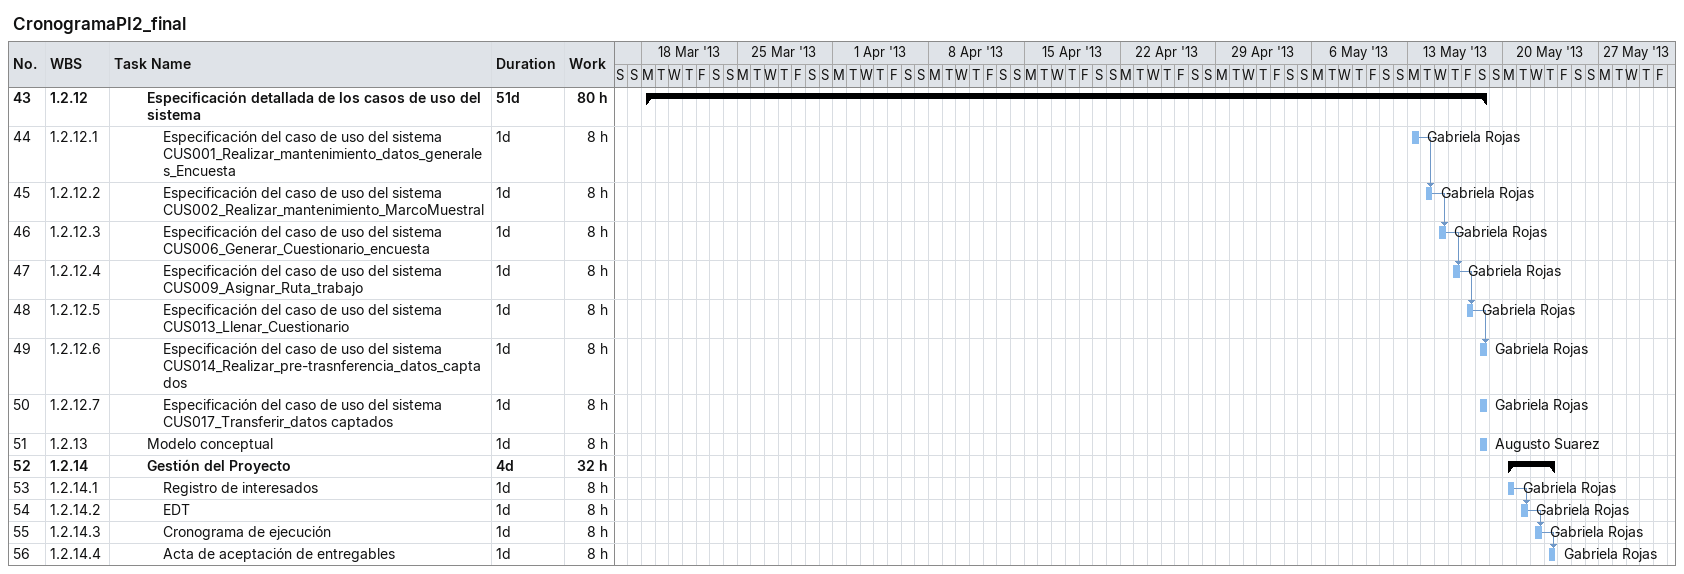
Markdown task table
CronogramaPI2_final

| ID | WBS | Task | Duration | Start | Finish | Predecessors | Resources | Work (h) |
|---|---|---|---|---|---|---|---|---|
| 43 | 1.2.12 | **Especificación detallada de los casos de uso del sistema** | 51d | 2013-03-18 | 2013-05-18 |  |  | 80 |
| 44 | 1.2.12.1 | Especificación del caso de uso del sistema CUS001_Realizar_mantenimiento_datos_generales_Encuesta | 1d | 2013-05-13 | 2013-05-13 |  | Gabriela Rojas | 8 |
| 45 | 1.2.12.2 | Especificación del caso de uso del sistema CUS002_Realizar_mantenimiento_MarcoMuestral | 1d | 2013-05-14 | 2013-05-14 | 44 | Gabriela Rojas | 8 |
| 46 | 1.2.12.3 | Especificación del caso de uso del sistema CUS006_Generar_Cuestionario_encuesta | 1d | 2013-05-15 | 2013-05-15 | 45 | Gabriela Rojas | 8 |
| 47 | 1.2.12.4 | Especificación del caso de uso del sistema CUS009_Asignar_Ruta_trabajo | 1d | 2013-05-16 | 2013-05-16 | 46 | Gabriela Rojas | 8 |
| 48 | 1.2.12.5 | Especificación del caso de uso del sistema CUS013_Llenar_Cuestionario | 1d | 2013-05-17 | 2013-05-17 | 47 | Gabriela Rojas | 8 |
| 49 | 1.2.12.6 | Especificación del caso de uso del sistema CUS014_Realizar_pre-trasnferencia_datos_captados | 1d | 2013-05-18 | 2013-05-18 | 48 | Gabriela Rojas | 8 |
| 50 | 1.2.12.7 | Especificación del caso de uso del sistema CUS017_Transferir_datos captados | 1d | 2013-05-18 | 2013-05-18 |  | Gabriela Rojas | 8 |
| 51 | 1.2.13 | Modelo conceptual | 1d | 2013-05-18 | 2013-05-18 |  | Augusto Suarez | 8 |
| 52 | 1.2.14 | **Gestión del Proyecto** | 4d | 2013-05-20 | 2013-05-23 |  |  | 32 |
| 53 | 1.2.14.1 | Registro de interesados | 1d | 2013-05-20 | 2013-05-20 |  | Gabriela Rojas | 8 |
| 54 | 1.2.14.2 | EDT | 1d | 2013-05-21 | 2013-05-21 | 53 | Gabriela Rojas | 8 |
| 55 | 1.2.14.3 | Cronograma de ejecución | 1d | 2013-05-22 | 2013-05-22 | 54 | Gabriela Rojas | 8 |
| 56 | 1.2.14.4 | Acta de aceptación de entregables | 1d | 2013-05-23 | 2013-05-23 | 55 | Gabriela Rojas | 8 |
